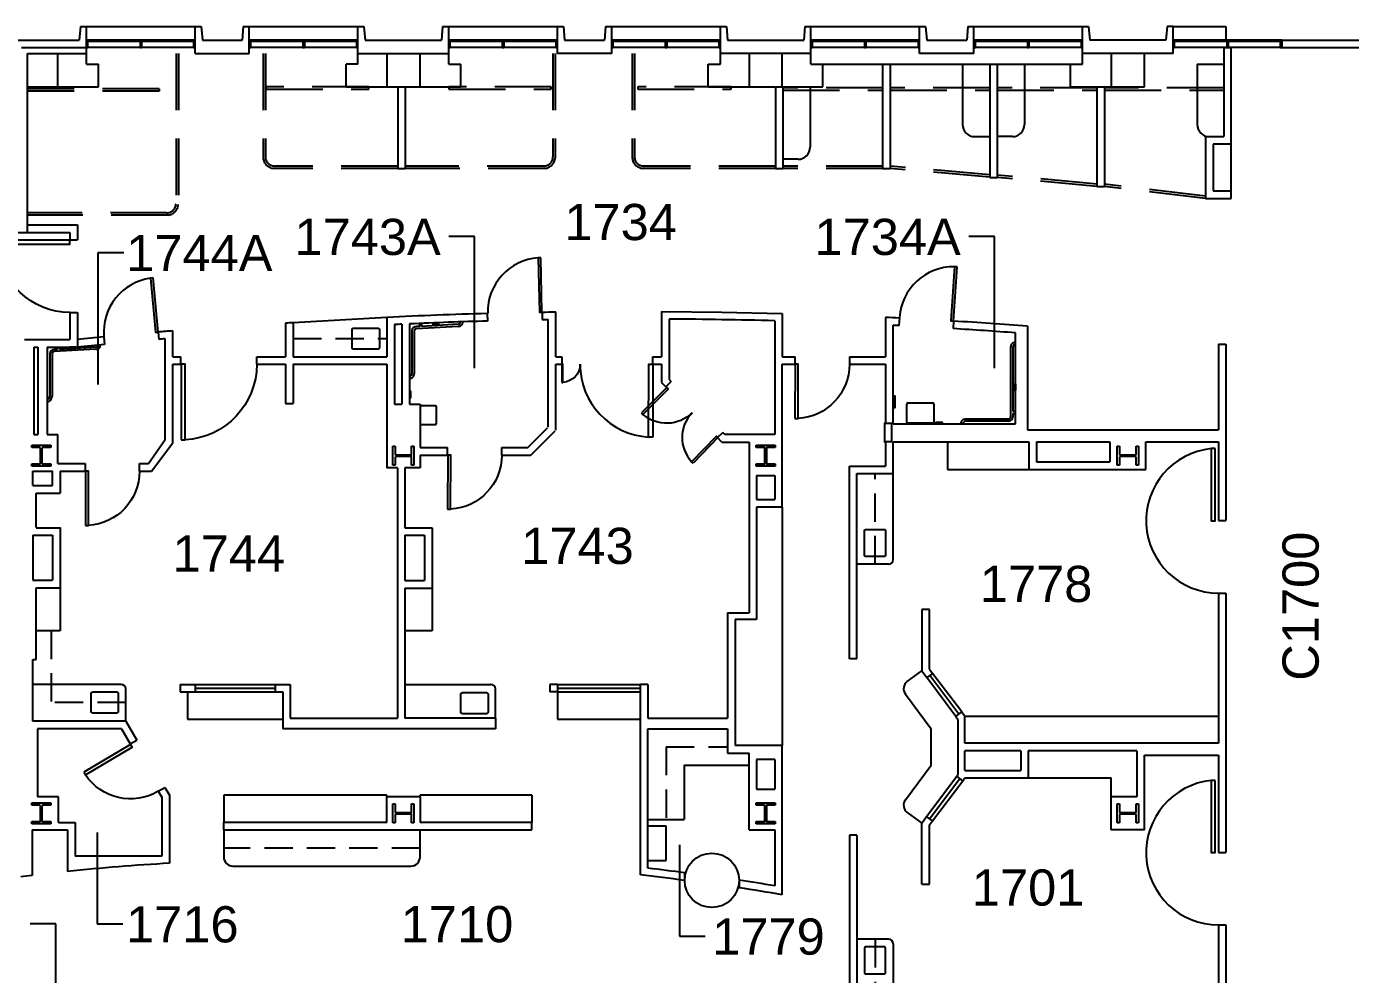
# Model space of a CAD drawing. Header units: inches. Extents: x 283 to 7662, y 1515 to 4754.
# Drawn here: x 1047 to 1924, y 3869 to 4497 of the extents above; entities that cross this region are included whole.
import ezdxf

# ---------------------------------------------------------------- set-up
doc = ezdxf.new("R2010")
doc.units = ezdxf.units.IN
doc.header["$LTSCALE"] = 150
doc.header["$MEASUREMENT"] = 0
doc.linetypes.add('HIDDEN', pattern=[0.375, 0.25, -0.125])
doc.linetypes.add('HIDDEN2', pattern=[0.1875, 0.125, -0.0625])
doc.layers.get('0').update_dxf_attribs({"linetype": 'CONTINUOUS'})
for name, color, linetype in [('A-ANNO-TEXT', 4, 'CONTINUOUS'), ('A-COLS', 5, 'CONTINUOUS'), ('A-DOOR', 2, 'CONTINUOUS'), ('A-FLOR-CASE', 3, 'CONTINUOUS'), ('A-FLOR-CASE-UPPR', 3, 'HIDDEN2'), ('A-FLOR-PFIX', 2, 'CONTINUOUS'), ('A-GLAZ', 2, 'CONTINUOUS'), ('A-GLAZ-SILL', 1, 'CONTINUOUS'), ('A-WALL-FULL', 6, 'CONTINUOUS'), ('X-CLNG-TRAK', 3, 'HIDDEN')]:
    doc.layers.add(name, color=color, linetype=linetype)
doc.styles.add('ARIAL', font='arial.ttf')
doc.styles.add('DIMTEXT', font='dim.shx', dxfattribs={"width": 0.75})
doc.dimstyles.get("Standard").update_dxf_attribs({"dimtxt": 0.18, "dimasz": 0.1875, "dimexe": 0.1875, "dimexo": 0.0625, "dimgap": 0.0625, "dimtad": 1, "dimdec": 4, "dimdsep": 46, "dimlunit": 4, "dimtxsty": 'DIMTEXT', "dimcen": 0.0625, "dimadec": 0, "dimazin": 0, "dimtfac": 1, "dimtdec": 4, "dimtofl": 0, "dimtmove": 0, "dimatfit": 3, "dimfxl": 0, "dimtvp": 1.2, "dimtolj": 1, "dimtzin": 0, "dimarcsym": 0})

# ---------------------------------------------------------------- blocks, each defined once
blk = doc.blocks.new('BAR')
for p, q in [((-2.99, 50.83), (-2.99, 4.66)), ((-1.5, 50.92), (-1.5, 8.31)), ((-4.49, 3.16), (-32.83, 3.16)), ((-4.5, 1.67), (-32.83, 1.67)), ((-1.5, 8.31), (0, 8.31)), ((-1.5, 6.81), (-1.5, 4.67)), ((-1.5, 6.81), (0, 6.81))]:
    blk.add_line(p, q)
for centre, radius, start, end in [((-0.01, 51.01), 2.99, 89.89683, 183.43899), ((-0.01, 51.01), 1.49, 89.79317, 183.43899), ((-32.83, 0), 3.17, 89.91625, 179.95586), ((-32.83, 0), 1.67, 89.91625, 179.91625), ((-4.5, 4.67), 3, 270, 360), ((-4.49, 4.66), 1.5, 270, 360)]:
    blk.add_arc(centre, radius, start, end)
blk = doc.blocks.new('BAR2')
for p, q in [((6.81, -1.5), (6.81, 0)), ((32.26, 0.06), (8.31, -1.5)), ((8.31, -1.5), (8.31, 0)), ((1.67, -4.5), (1.67, -32.83)), ((3.16, -4.49), (3.16, -32.83)), ((32.17, -1.43), (4.66, -2.99)), ((6.81, -1.5), (4.67, -1.5))]:
    blk.add_line(p, q)
for centre, radius, start, end in [((32.35, 1.55), 2.99, 266.56101, 0.10317), ((32.35, 1.55), 1.49, 266.56101, 354.61499), ((4.67, -4.5), 3, 90, 180), ((4.66, -4.49), 1.5, 90, 180), ((0, -32.83), 1.67, 270.08375, 0.08375), ((0, -32.83), 3.17, 270.04414, 0.08375)]:
    blk.add_arc(centre, radius, start, end)
blk = doc.blocks.new('DOOR36')
blk.add_lwpolyline([(0, 36), (-1.75, 36), (-1.75, 0), (0, 0)], close=True)
blk.add_arc((0.08, -0.03), 36.08, 92.90302, 179.95099)
blk = doc.blocks.new('dr-36')
blk.add_lwpolyline([(0, 36.06), (2, 36.06), (2, 0), (0, 0)], close=True)
blk.add_arc((-0.1, -0.04), 36.17, 0.06887, 86.65797)

msp = doc.modelspace()

# ---------------------------------------------------------------- linework, layer by layer
at = {"layer": 'A-COLS'}
for p, q in [((1050.2, 4217.94), (1050.2, 4219.5)), ((1050.2, 4219.5), (1062.8, 4219.5)), ((1055.54, 4217.94), (1050.2, 4217.94)), ((1056.04, 4207.56), (1056.04, 4217.44)), ((1057, 4217.44), (1057, 4207.56)), ((1062.8, 4217.94), (1057.5, 4217.94)), ((1062.8, 4219.5), (1062.8, 4217.94)), ((1289.5, 4206.2), (1289.5, 4218.8)), ((1289.5, 4218.8), (1291.06, 4218.8)), ((1291.06, 4218.8), (1291.06, 4213.5)), ((1291.06, 4211.54), (1291.06, 4206.2)), ((1291.56, 4213), (1301.44, 4213)), ((1301.44, 4212.04), (1291.56, 4212.04)), ((1301.94, 4213.5), (1301.94, 4218.8)), ((1301.94, 4218.8), (1303.5, 4218.8)), ((1301.94, 4206.2), (1301.94, 4211.54)), ((1303.5, 4218.8), (1303.5, 4206.2)), ((1530.23, 4217.94), (1530.23, 4219.5)), ((1530.23, 4219.5), (1542.83, 4219.5)), ((1535.57, 4217.94), (1530.23, 4217.94)), ((1536.07, 4207.56), (1536.07, 4217.44)), ((1537.03, 4217.44), (1537.03, 4207.56)), ((1542.83, 4217.94), (1537.53, 4217.94)), ((1542.83, 4219.5), (1542.83, 4217.94)), ((1769.5, 4206.2), (1769.5, 4218.8)), ((1769.5, 4218.8), (1771.06, 4218.8)), ((1771.06, 4218.8), (1771.06, 4213.5)), ((1771.06, 4211.54), (1771.06, 4206.2)), ((1771.56, 4213), (1781.44, 4213)), ((1781.44, 4212.04), (1771.56, 4212.04)), ((1781.94, 4213.5), (1781.94, 4218.8)), ((1781.94, 4218.8), (1783.5, 4218.8)), ((1781.94, 4206.2), (1781.94, 4211.54)), ((1783.5, 4218.8), (1783.5, 4206.2)), ((1050.2, 4205.5), (1050.2, 4207.06)), ((1050.2, 4207.06), (1055.54, 4207.06)), ((1062.8, 4205.5), (1050.2, 4205.5)), ((1057.5, 4207.06), (1062.8, 4207.06)), ((1062.8, 4207.06), (1062.8, 4205.5)), ((1291.06, 4206.2), (1289.5, 4206.2)), ((1303.5, 4206.2), (1301.94, 4206.2)), ((1530.23, 4205.5), (1530.23, 4207.06)), ((1530.23, 4207.06), (1535.57, 4207.06)), ((1542.83, 4205.5), (1530.23, 4205.5)), ((1537.53, 4207.06), (1542.83, 4207.06)), ((1542.83, 4207.06), (1542.83, 4205.5)), ((1771.06, 4206.2), (1769.5, 4206.2)), ((1783.5, 4206.2), (1781.94, 4206.2)), ((1050.2, 3980.94), (1050.2, 3982.5)), ((1050.2, 3982.5), (1062.8, 3982.5)), ((1055.54, 3980.94), (1050.2, 3980.94)), ((1056.04, 3970.56), (1056.04, 3980.44)), ((1057, 3980.44), (1057, 3970.56)), ((1062.8, 3980.94), (1057.5, 3980.94)), ((1062.8, 3982.5), (1062.8, 3980.94)), ((1289.5, 3969.2), (1289.5, 3981.8)), ((1289.5, 3981.8), (1291.06, 3981.8)), ((1291.06, 3981.8), (1291.06, 3976.5)), ((1291.06, 3974.54), (1291.06, 3969.2)), ((1291.56, 3976), (1301.44, 3976)), ((1301.44, 3975.04), (1291.56, 3975.04)), ((1301.94, 3976.5), (1301.94, 3981.8)), ((1301.94, 3981.8), (1303.5, 3981.8)), ((1301.94, 3969.2), (1301.94, 3974.54)), ((1303.5, 3981.8), (1303.5, 3969.2)), ((1530.2, 3980.94), (1530.2, 3982.5)), ((1530.2, 3982.5), (1542.8, 3982.5)), ((1535.54, 3980.94), (1530.2, 3980.94)), ((1536.04, 3970.56), (1536.04, 3980.44)), ((1537, 3980.44), (1537, 3970.56)), ((1542.8, 3980.94), (1537.5, 3980.94)), ((1542.8, 3982.5), (1542.8, 3980.94)), ((1769.5, 3969.2), (1769.5, 3981.8)), ((1769.5, 3981.8), (1771.06, 3981.8)), ((1771.06, 3981.8), (1771.06, 3976.5)), ((1771.06, 3974.54), (1771.06, 3969.2)), ((1771.56, 3976), (1781.44, 3976)), ((1781.44, 3975.04), (1771.56, 3975.04)), ((1781.94, 3976.5), (1781.94, 3981.8)), ((1781.94, 3981.8), (1783.5, 3981.8)), ((1781.94, 3969.2), (1781.94, 3974.54)), ((1783.5, 3981.8), (1783.5, 3969.2)), ((1050.2, 3968.5), (1050.2, 3970.06)), ((1050.2, 3970.06), (1055.54, 3970.06)), ((1062.8, 3968.5), (1050.2, 3968.5)), ((1057.5, 3970.06), (1062.8, 3970.06)), ((1062.8, 3970.06), (1062.8, 3968.5)), ((1291.06, 3969.2), (1289.5, 3969.2)), ((1303.5, 3969.2), (1301.94, 3969.2)), ((1530.2, 3968.5), (1530.2, 3970.06)), ((1530.2, 3970.06), (1535.54, 3970.06)), ((1542.8, 3968.5), (1530.2, 3968.5)), ((1537.5, 3970.06), (1542.8, 3970.06)), ((1542.8, 3970.06), (1542.8, 3968.5)), ((1771.06, 3969.2), (1769.5, 3969.2)), ((1783.5, 3969.2), (1781.94, 3969.2))]:
    msp.add_line(p, q, dxfattribs=at)
for centre, start, end in [((1055.54, 4217.44), 0, 90), ((1057.5, 4217.44), 90, 180), ((1291.56, 4213.5), 180, 270), ((1291.56, 4211.54), 90, 180), ((1301.44, 4213.5), 270, 0), ((1301.44, 4211.54), 0, 90), ((1535.57, 4217.44), 0, 90), ((1537.53, 4217.44), 90, 180), ((1771.56, 4213.5), 180, 270), ((1771.56, 4211.54), 90, 180), ((1781.44, 4213.5), 270, 0), ((1781.44, 4211.54), 0, 90), ((1055.54, 4207.56), 270, 0), ((1057.5, 4207.56), 180, 270), ((1535.57, 4207.56), 270, 0), ((1537.53, 4207.56), 180, 270), ((1055.54, 3980.44), 0, 90), ((1057.5, 3980.44), 90, 180), ((1291.56, 3976.5), 180, 270), ((1291.56, 3974.54), 90, 180), ((1301.44, 3976.5), 270, 0), ((1301.44, 3974.54), 0, 90), ((1535.54, 3980.44), 0, 90), ((1537.5, 3980.44), 90, 180), ((1771.56, 3976.5), 180, 270), ((1771.56, 3974.54), 90, 180), ((1781.44, 3976.5), 270, 0), ((1781.44, 3974.54), 0, 90), ((1055.54, 3970.56), 270, 0), ((1057.5, 3970.56), 180, 270), ((1535.54, 3970.56), 270, 0), ((1537.5, 3970.56), 180, 270)]:
    msp.add_arc(centre, 0.5, start, end, dxfattribs=at)
at = {"layer": 'A-DOOR'}
for points in [[(1834.36, 4217.31), (1831.7, 4217.31), (1831.7, 4169.45), (1834.36, 4169.45)], [(1834.36, 3997.33), (1831.7, 3997.33), (1831.7, 3949.47), (1834.36, 3949.47)]]:
    msp.add_lwpolyline(points, close=True, dxfattribs=at)
msp.add_circle((1500.86, 3931.1), 18, dxfattribs=at)
for centre in [(1836.61, 4169.5), (1836.61, 3949.52)]:
    msp.add_arc(centre, 48, 95.87193, 269.93113, dxfattribs=at)
at = {"layer": 'A-FLOR-CASE'}
for p, q in [((1787.5, 4479), (1765.5, 4479)), ((1667, 4472), (1667, 4432)), ((1708, 4472), (1708, 4432)), ((1822.5, 4472), (1822.5, 4432)), ((1822.5, 4472), (1840, 4472)), ((1566, 4457), (1566, 4417)), ((1675, 4424), (1685, 4424)), ((1700, 4424), (1690, 4424)), ((1830.5, 4424), (1840, 4424)), ((1845, 4388.01), (1845, 4419)), ((1558, 4409), (1548, 4409)), ((1285.5, 4304.21), (1223.39, 4300.65)), ((1657, 4221.69), (1657, 4203.5)), ((1657, 4203.5), (1711, 4203.5)), ((1621, 4143.66), (1621, 4200.66)), ((1547.5, 4178.5), (1547.5, 4020.43)), ((1618, 4140.66), (1597, 4140.66)), ((1069, 4125), (1069, 4096.5)), ((1315.5, 4124.8), (1315.5, 4096.5)), ((1069, 4096.5), (1053.13, 4096.5)), ((1315.5, 4096.5), (1297.5, 4096.5)), ((1630.34, 4062.84), (1639.98, 4070)), ((1109.5, 4061), (1051, 4061)), ((1112.5, 4036.5), (1112.5, 4058)), ((1153.5, 4056), (1153.5, 4038)), ((1297.5, 4061), (1354.5, 4061)), ((1357.5, 4038.58), (1357.5, 4058)), ((1398.5, 4056), (1398.5, 4038)), ((1629.11, 4054.45), (1646.13, 4031.54)), ((1153.5, 4038), (1216.5, 4038)), ((1398.5, 4038), (1453.5, 4038)), ((1668.48, 4040), (1836.51, 4040)), ((1646.13, 4007.46), (1646.13, 4031.54)), ((1482.5, 4007.5), (1525.5, 4007.5)), ((1482.5, 4007.5), (1482.5, 3971.5)), ((1629.11, 3984.55), (1646.13, 4007.46)), ((1710.5, 3999), (1765.5, 3999)), ((1765.5, 3986.5), (1765.5, 3999)), ((1177.5, 3987.5), (1177.5, 3969.5)), ((1285.5, 3987.5), (1177.5, 3987.5)), ((1285.5, 3986.5), (1285.5, 3987.5)), ((1381.5, 3987.5), (1307.5, 3987.5)), ((1307.5, 3986.5), (1307.5, 3987.5)), ((1381.5, 3987.5), (1381.5, 3969.5)), ((1630.34, 3976.16), (1639.98, 3969)), ((1458.5, 3971.5), (1482.5, 3971.5)), ((1458.5, 3967.18), (1470.5, 3967.18)), ((1470.5, 3944.18), (1470.5, 3967.18)), ((1177.5, 3964.5), (1177.5, 3946.5)), ((1307.5, 3946.5), (1307.5, 3964.5)), ((1183.5, 3940.5), (1301.5, 3940.5)), ((1458.5, 3944.18), (1470.5, 3944.18)), ((1618, 3892.04), (1597, 3892.04)), ((1621, 3889.04), (1621, 3828.24))]:
    msp.add_line(p, q, dxfattribs=at)
for centre, radius, start, end in [((1675, 4432), 8, 180, 270), ((1700, 4432), 8, 270, 0), ((1830.5, 4432), 8, 180, 270), ((1558, 4417), 8, 270, 0), ((1618, 4143.66), 3, 270, 0), ((1633.92, 4058.03), 6, 126.61774, 216.61774), ((1109.5, 4058), 3, 0, 90), ((1354.5, 4058), 3, 0, 90), ((1633.92, 3980.97), 6, 143.38226, 233.38226), ((1183.5, 3946.5), 6, 180, 270), ((1301.5, 3946.5), 6, 270, 0), ((1618, 3889.04), 3, 0, 90)]:
    msp.add_arc(centre, radius, start, end, dxfattribs=at)
at = {"layer": 'A-FLOR-CASE-UPPR'}
for p, q in [((1223.39, 4290.16), (1285.5, 4290.16)), ((1609, 4140.66), (1609, 4200.66)), ((1063, 4096.5), (1063, 4049)), ((1112.5, 4049), (1063, 4049)), ((1470.5, 4019.5), (1511.22, 4019.5)), ((1470.5, 4019.5), (1470.5, 3971.5)), ((1307.5, 3952.5), (1177.5, 3952.5)), ((1609, 3892.04), (1609, 3842.91))]:
    msp.add_line(p, q, dxfattribs=at)
at = {"layer": 'A-FLOR-PFIX'}
for p, q in [((1630, 4234.66), (1630, 4246.66)), ((1631, 4247.66), (1647, 4247.66)), ((1648, 4246.66), (1648, 4234.66)), ((1317.5, 4245.67), (1308.5, 4245.67)), ((1318.5, 4234.17), (1318.5, 4244.67)), ((1308.5, 4233.17), (1317.5, 4233.17))]:
    msp.add_line(p, q, dxfattribs=at)
for points in [[(1320, 4300.62), (1316, 4300.48), (1316.03, 4299.48), (1320.03, 4299.62)], [(1079.56, 4284.5), (1075.56, 4284.5), (1075.56, 4283.5), (1079.56, 4283.5)], [(1300.5, 4255.13), (1300.5, 4251.13), (1301.5, 4251.13), (1301.5, 4255.13)], [(1702.04, 4259.92), (1702.04, 4255.92), (1701.04, 4255.92), (1701.04, 4259.92)], [(1621, 4244.29), (1621, 4252.29), (1622, 4252.29), (1622, 4244.29)], [(1648, 4234.16), (1630, 4234.16), (1630, 4233.66), (1648, 4233.66)], [(1653.46, 4233.66), (1649.46, 4233.66), (1649.46, 4234.66), (1653.46, 4234.66)]]:
    msp.add_lwpolyline(points, close=True, dxfattribs=at)
for points in [[(1262.57, 4284.16), (1262.57, 4296.16, -0.414214), (1263.57, 4297.16), (1279.57, 4297.16, -0.414214), (1280.57, 4296.16), (1280.57, 4284.16, -0.414214), (1279.57, 4283.16), (1263.57, 4283.16, -0.414214)], [(1603, 4163.66), (1615, 4163.66, -0.414214), (1616, 4162.66), (1616, 4146.66, -0.414214), (1615, 4145.66), (1603, 4145.66, -0.414214), (1602, 4146.66), (1602, 4162.66, -0.414214)], [(1089.57, 4043), (1089.57, 4055, -0.414214), (1090.57, 4056), (1106.57, 4056, -0.414214), (1107.57, 4055), (1107.57, 4043, -0.414214), (1106.57, 4042), (1090.57, 4042, -0.414214)], [(1334.57, 4042.5), (1334.57, 4054.5, -0.414214), (1335.57, 4055.5), (1351.57, 4055.5, -0.414214), (1352.57, 4054.5), (1352.57, 4042.5, -0.414214), (1351.57, 4041.5), (1335.57, 4041.5, -0.414214)], [(1603, 3869.04), (1615, 3869.04, 0.414214), (1616, 3870.04), (1616, 3886.04, 0.414214), (1615, 3887.04), (1603, 3887.04, 0.414214), (1602, 3886.04), (1602, 3870.04, 0.414214)]]:
    msp.add_lwpolyline(points, format="xyb", close=True, dxfattribs=at)
for centre, start, end in [((1631, 4246.66), 90, 180), ((1647, 4246.66), 0, 90), ((1308.5, 4244.67), 90, 180), ((1317.5, 4244.67), 0, 90), ((1317.5, 4234.17), 270, 0), ((1631, 4234.66), 180, 270), ((1647, 4234.66), 270, 0)]:
    msp.add_arc(centre, 1, start, end, dxfattribs=at)
at = {"layer": 'A-GLAZ'}
for p, q in [((1087.5, 4488), (1086.5, 4488)), ((1086.5, 4483), (1087.5, 4483)), ((1087.5, 4483), (1087.5, 4488)), ((1122, 4487), (1087.5, 4487)), ((1123, 4488), (1122, 4488)), ((1122, 4488), (1122, 4483)), ((1122, 4483), (1123, 4483)), ((1123, 4488), (1123, 4483)), ((1157.5, 4487), (1123, 4487)), ((1158.5, 4488), (1157.5, 4488)), ((1157.5, 4488), (1157.5, 4483)), ((1157.5, 4483), (1158.5, 4483)), ((1195.38, 4488), (1194.38, 4488)), ((1194.38, 4483), (1195.38, 4483)), ((1195.38, 4483), (1195.38, 4488)), ((1229.88, 4487), (1195.38, 4487)), ((1230.88, 4488), (1229.88, 4488)), ((1229.88, 4488), (1229.88, 4483)), ((1229.88, 4483), (1230.88, 4483)), ((1230.88, 4488), (1230.88, 4483)), ((1265.38, 4487), (1230.88, 4487)), ((1266.38, 4488), (1265.38, 4488)), ((1265.38, 4488), (1265.38, 4483)), ((1265.38, 4483), (1266.38, 4483)), ((1327.5, 4488), (1326.5, 4488)), ((1326.5, 4483), (1327.5, 4483)), ((1327.5, 4483), (1327.5, 4488)), ((1362, 4487), (1327.5, 4487)), ((1363, 4488), (1362, 4488)), ((1362, 4488), (1362, 4483)), ((1362, 4483), (1363, 4483)), ((1363, 4488), (1363, 4483)), ((1397.5, 4487), (1363, 4487)), ((1398.5, 4488), (1397.5, 4488)), ((1397.5, 4488), (1397.5, 4483)), ((1397.5, 4483), (1398.5, 4483)), ((1435.5, 4488), (1434.5, 4488)), ((1434.5, 4483), (1435.5, 4483)), ((1435.5, 4483), (1435.5, 4488)), ((1470, 4487), (1435.5, 4487)), ((1471, 4488), (1470, 4488)), ((1470, 4488), (1470, 4483)), ((1470, 4483), (1471, 4483)), ((1471, 4488), (1471, 4483)), ((1505.5, 4487), (1471, 4487)), ((1506.5, 4488), (1505.5, 4488)), ((1505.5, 4488), (1505.5, 4483)), ((1505.5, 4483), (1506.5, 4483)), ((1567.5, 4488), (1566.5, 4488)), ((1566.5, 4483), (1567.5, 4483)), ((1567.5, 4483), (1567.5, 4488)), ((1602, 4487), (1567.5, 4487)), ((1603, 4488), (1602, 4488)), ((1602, 4488), (1602, 4483)), ((1602, 4483), (1603, 4483)), ((1603, 4488), (1603, 4483)), ((1637.5, 4487), (1603, 4487)), ((1638.5, 4488), (1637.5, 4488)), ((1637.5, 4488), (1637.5, 4483)), ((1637.5, 4483), (1638.5, 4483)), ((1675.5, 4488), (1674.5, 4488)), ((1674.5, 4483), (1675.5, 4483)), ((1675.5, 4483), (1675.5, 4488)), ((1710, 4487), (1675.5, 4487)), ((1711, 4488), (1710, 4488)), ((1710, 4488), (1710, 4483)), ((1710, 4483), (1711, 4483)), ((1711, 4488), (1711, 4483)), ((1745.5, 4487), (1711, 4487)), ((1746.5, 4488), (1745.5, 4488)), ((1745.5, 4488), (1745.5, 4483)), ((1745.5, 4483), (1746.5, 4483)), ((1807.5, 4488), (1806.5, 4488)), ((1806.5, 4483), (1807.5, 4483)), ((1807.5, 4483), (1807.5, 4488)), ((1842, 4487), (1807.5, 4487)), ((1843, 4488), (1842, 4488)), ((1842, 4488), (1842, 4483)), ((1842, 4483), (1843, 4483)), ((1843, 4488), (1843, 4483)), ((1877.5, 4487), (1843, 4487)), ((1878.5, 4488), (1877.5, 4488)), ((1877.5, 4488), (1877.5, 4483)), ((1877.5, 4483), (1878.5, 4483)), ((1664.45, 4041.22), (1645.35, 4066.93)), ((1158.5, 4061), (1158.5, 4056)), ((1158.5, 4058.5), (1211.5, 4058.5)), ((1211.5, 4061), (1211.5, 4056)), ((1398.5, 4058.5), (1453.5, 4058.5)), ((1645.08, 3971.92), (1665.09, 3998.63))]:
    msp.add_line(p, q, dxfattribs=at)
at = {"layer": 'A-GLAZ-SILL'}
for p, q in [((1086.5, 4497), (1158.5, 4497)), ((1194.38, 4497), (1266.38, 4497)), ((1326.5, 4497), (1398.5, 4497)), ((1434.5, 4497), (1506.5, 4497)), ((1566.5, 4497), (1638.5, 4497)), ((1674.5, 4497), (1746.5, 4497)), ((1806.5, 4497), (1841.5, 4497)), ((1841.5, 4497), (1841.5, 4488)), ((1122, 4488), (1087.5, 4488)), ((1122, 4483), (1087.5, 4483)), ((1157.5, 4488), (1123, 4488)), ((1157.5, 4483), (1123, 4483)), ((1229.88, 4488), (1195.38, 4488)), ((1229.88, 4483), (1195.38, 4483)), ((1265.38, 4488), (1230.88, 4488)), ((1265.38, 4483), (1230.88, 4483)), ((1362, 4488), (1327.5, 4488)), ((1362, 4483), (1327.5, 4483)), ((1397.5, 4488), (1363, 4488)), ((1397.5, 4483), (1363, 4483)), ((1470, 4488), (1435.5, 4488)), ((1470, 4483), (1435.5, 4483)), ((1505.5, 4488), (1471, 4488)), ((1505.5, 4483), (1471, 4483)), ((1602, 4488), (1567.5, 4488)), ((1602, 4483), (1567.5, 4483)), ((1637.5, 4488), (1603, 4488)), ((1637.5, 4483), (1603, 4483)), ((1710, 4488), (1675.5, 4488)), ((1710, 4483), (1675.5, 4483)), ((1745.5, 4488), (1711, 4488)), ((1745.5, 4483), (1711, 4483)), ((1842, 4488), (1807.5, 4488)), ((1842, 4483), (1807.5, 4483)), ((1877.5, 4488), (1843, 4488)), ((1877.5, 4483), (1843, 4483)), ((1662.46, 4039.74), (1643.36, 4065.45)), ((1666.43, 4042.71), (1647.13, 4068.27)), ((1158.5, 4061), (1211.5, 4061)), ((1158.5, 4056), (1211.5, 4056)), ((1398.5, 4061), (1453.5, 4061)), ((1398.5, 4056), (1453.5, 4056)), ((1643.19, 3973.32), (1663.09, 4000.11)), ((1646.97, 3970.51), (1667.08, 3997.15))]:
    msp.add_line(p, q, dxfattribs=at)
at = {"layer": 'A-WALL-FULL'}
for p, q in [((1082.5, 4497), (1081.71, 4488)), ((1082.5, 4497), (1086.5, 4497)), ((1086.5, 4472), (1086.5, 4497)), ((1158.5, 4497), (1162.5, 4497)), ((1158.5, 4479), (1158.5, 4497)), ((1162.5, 4497), (1163.29, 4488)), ((1190.38, 4497), (1189.59, 4488)), ((1190.38, 4497), (1194.38, 4497)), ((1194.38, 4479), (1194.38, 4497)), ((1266.38, 4497), (1270.38, 4497)), ((1266.38, 4472), (1266.38, 4497)), ((1270.38, 4497), (1271.17, 4488)), ((1322.5, 4497), (1321.71, 4488)), ((1322.5, 4497), (1326.5, 4497)), ((1326.5, 4472), (1326.5, 4497)), ((1398.5, 4497), (1402.5, 4497)), ((1398.5, 4479), (1398.5, 4497)), ((1402.5, 4497), (1403.29, 4488)), ((1430.5, 4497), (1429.71, 4488)), ((1430.5, 4497), (1434.5, 4497)), ((1434.5, 4479), (1434.5, 4497)), ((1506.5, 4472), (1506.5, 4497)), ((1506.5, 4497), (1510.5, 4497)), ((1510.5, 4497), (1511.29, 4488)), ((1562.5, 4497), (1561.71, 4488)), ((1562.5, 4497), (1566.5, 4497)), ((1566.5, 4472), (1566.5, 4497)), ((1638.5, 4497), (1642.5, 4497)), ((1638.5, 4483), (1638.5, 4497)), ((1642.5, 4497), (1643.29, 4488)), ((1670.5, 4497), (1669.71, 4488)), ((1670.5, 4497), (1674.5, 4497)), ((1674.5, 4479), (1674.5, 4497)), ((1746.5, 4497), (1750.5, 4497)), ((1746.5, 4472), (1746.5, 4497)), ((1750.5, 4497), (1751.29, 4488)), ((1802.5, 4497), (1801.71, 4488)), ((1806.5, 4497), (1802.5, 4497)), ((1806.5, 4479), (1806.5, 4497)), ((1038.5, 4488), (1081.71, 4488)), ((1043.5, 4483), (1086.5, 4483)), ((1163.29, 4488), (1189.59, 4488)), ((1271.17, 4488), (1321.71, 4488)), ((1403.29, 4488), (1429.71, 4488)), ((1511.29, 4488), (1561.71, 4488)), ((1638.48, 4479), (1638.48, 4483)), ((1643.29, 4488), (1669.71, 4488)), ((1801.71, 4488), (1751.29, 4488)), ((1840, 4483), (1840, 4424)), ((1840, 4483), (1845, 4483)), ((1845, 4419), (1845, 4483)), ((1878.5, 4488), (1878.5, 4483)), ((1878.5, 4488), (2250.75, 4488)), ((1878.5, 4483), (1961.5, 4483)), ((1047.5, 4360.5), (1047.5, 4479)), ((1047.5, 4479), (1086.5, 4479)), ((1067.5, 4457), (1067.5, 4479)), ((1158.5, 4479), (1194.38, 4479)), ((1266.38, 4479), (1326.5, 4479)), ((1285.5, 4479), (1285.5, 4457)), ((1307.5, 4457), (1307.5, 4479)), ((1434.5, 4479), (1398.5, 4479)), ((1566.5, 4479), (1506.5, 4479)), ((1525.5, 4479), (1525.5, 4457)), ((1547.5, 4457), (1547.5, 4479)), ((1674.5, 4479), (1638.48, 4479)), ((1806.5, 4479), (1746.5, 4479)), ((1765.5, 4479), (1765.5, 4457)), ((1787.5, 4457), (1787.5, 4479)), ((1086.5, 4472), (1094.5, 4472)), ((1094.5, 4457), (1094.5, 4472)), ((1258.5, 4457), (1258.5, 4472)), ((1266.38, 4472), (1258.5, 4472)), ((1326.5, 4472), (1334.5, 4472)), ((1334.5, 4457), (1334.5, 4472)), ((1498.5, 4457), (1498.5, 4472)), ((1498.5, 4472), (1506.5, 4472)), ((1566.5, 4472), (1746.5, 4472)), ((1574.5, 4457), (1574.5, 4472)), ((1614, 4472), (1614, 4402.97)), ((1619, 4472), (1619, 4402.97)), ((1685, 4472), (1685, 4397)), ((1690, 4472), (1690, 4397)), ((1738.5, 4457), (1738.5, 4472)), ((1047.5, 4457), (1094.5, 4457)), ((1258.5, 4457), (1334.5, 4457)), ((1292.75, 4457), (1292.75, 4402.97)), ((1297.75, 4457), (1297.75, 4402.97)), ((1498.5, 4457), (1542.5, 4457)), ((1543, 4457), (1543, 4402.97)), ((1543, 4457), (1574.5, 4457)), ((1548, 4457), (1548, 4402.97)), ((1738.5, 4457), (1787.5, 4457)), ((1756, 4457), (1756, 4391)), ((1761, 4457), (1761, 4391)), ((1828, 4424), (1840, 4424)), ((1828, 4424), (1828, 4383.01)), ((1845, 4419), (1833, 4419)), ((1833, 4419), (1833, 4388.01)), ((1292.75, 4402.97), (1297.75, 4402.97)), ((1543, 4402.97), (1548, 4402.97)), ((1614, 4402.97), (1619, 4402.97)), ((1685, 4397), (1690, 4397)), ((1756, 4391), (1761, 4391)), ((1833, 4388.01), (1845, 4388.01)), ((1845, 4383.01), (1845, 4388.01)), ((1828, 4383.01), (1845, 4383.01)), ((1020.63, 4360.5), (1075.5, 4360.5)), ((1047.5, 4365.5), (1080.5, 4365.5)), ((1075.5, 4360.5), (1075.5, 4355.5)), ((1080.5, 4365.5), (1080.5, 4355.5)), ((1075.5, 4355.5), (1080.5, 4355.5)), ((1075.5, 4307.5), (1080.5, 4307.5)), ((1075.5, 4307.5), (1075.5, 4289.5)), ((1080.5, 4307.5), (1080.5, 4284.5)), ((1388.37, 4307.74), (1388.5, 4302.71)), ((1397.52, 4278.16), (1397.5, 4307.87)), ((1467.5, 4308.15), (1467.5, 4278.16)), ((1467.5, 4308.15), (1507.51, 4307.69)), ((1507.51, 4307.69), (1547.51, 4306.82)), ((1218.39, 4300.32), (1218.39, 4278.16)), ((1223.39, 4300.65), (1223.39, 4278.16)), ((1285.5, 4304.21), (1285.5, 4278.16)), ((1290.5, 4299.44), (1290.5, 4246.76)), ((1295.5, 4299.67), (1295.5, 4246.76)), ((1300.5, 4299.89), (1300.5, 4246.76)), ((1351.99, 4306.77), (1352.24, 4301.78)), ((1392.52, 4231.46), (1392.5, 4302.78)), ((1472.5, 4303.1), (1472.5, 4263.13)), ((1542.51, 4301.97), (1542.5, 4226.5)), ((1547.51, 4306.82), (1547.5, 4278.16)), ((1616.03, 4304.21), (1616, 4278.16)), ((1621, 4233.66), (1621, 4298.96)), ((1625.13, 4304.07), (1624.79, 4298.76)), ((1661.06, 4301.73), (1660.74, 4296.75)), ((1098.06, 4291.32), (1098.55, 4286.32)), ((1133.92, 4294.49), (1134.35, 4289.64)), ((1138.69, 4223.2), (1138.6, 4290.01)), ((1143.69, 4278.16), (1143.71, 4295.25)), ((1702.04, 4233.66), (1702.04, 4293.95)), ((1710.04, 4298.38), (1710.04, 4229.66)), ((1045.5, 4289.5), (1075.5, 4289.5)), ((1051.63, 4284.5), (1054.38, 4284.5)), ((1051.63, 4284.5), (1051.63, 4226.5)), ((1054.38, 4284.5), (1054.38, 4226.5)), ((1060.5, 4284.5), (1060.5, 4226.5)), ((1060.5, 4284.5), (1080.5, 4284.5)), ((1836.5, 4286.54), (1841.5, 4286.54)), ((1836.5, 4286.54), (1836.5, 4229.66)), ((1841.5, 4286.54), (1841.5, 4169.5)), ((1143.69, 4278.16), (1149.05, 4278.16)), ((1143.69, 4221.13), (1143.69, 4273.16)), ((1143.83, 4273.16), (1149.05, 4273.16)), ((1149.05, 4273.16), (1149.05, 4278.16)), ((1199.34, 4278.16), (1218.39, 4278.16)), ((1199.34, 4273.16), (1199.34, 4278.16)), ((1199.34, 4273.16), (1218.39, 4273.16)), ((1218.39, 4273.16), (1218.39, 4247.16)), ((1223.39, 4278.16), (1285.5, 4278.16)), ((1223.39, 4273.16), (1223.39, 4247.16)), ((1223.39, 4273.16), (1285.5, 4273.16)), ((1285.5, 4273.16), (1285.5, 4204.5)), ((1397.52, 4278.16), (1401.5, 4278.16)), ((1397.52, 4229.39), (1397.52, 4273.16)), ((1397.52, 4273.16), (1401.51, 4273.16)), ((1401.5, 4278.16), (1401.5, 4273.16)), ((1461.5, 4278.16), (1461.51, 4273.16)), ((1461.5, 4278.16), (1467.5, 4278.16)), ((1461.51, 4273.16), (1467.5, 4273.16)), ((1467.5, 4273.16), (1467.5, 4261.06)), ((1547.5, 4278.16), (1556, 4278.16)), ((1547.5, 4178.5), (1547.5, 4273.16)), ((1547.5, 4273.16), (1556, 4273.16)), ((1556, 4273.16), (1556, 4278.16)), ((1592, 4278.16), (1592, 4273.16)), ((1592, 4278.16), (1616, 4278.16)), ((1592, 4273.16), (1616, 4273.16)), ((1616, 4273.16), (1616, 4233.88)), ((1467.5, 4261.06), (1470.34, 4258.21)), ((1470.34, 4258.21), (1473.88, 4261.75)), ((1472.5, 4263.13), (1473.88, 4261.75)), ((1218.39, 4247.16), (1223.39, 4247.16)), ((1290.5, 4246.76), (1295.5, 4246.76)), ((1300.5, 4246.76), (1307.5, 4246.76)), ((1307.5, 4246.76), (1307.5, 4217.89)), ((1378.95, 4217.89), (1392.06, 4231.01)), ((1381.02, 4212.89), (1397.06, 4228.94)), ((1615.37, 4234.32), (1615.37, 4221.39)), ((1620.1, 4233.88), (1615.37, 4233.88)), ((1620.1, 4221.88), (1620.1, 4233.88)), ((1621, 4233.66), (1702.04, 4233.66)), ((1710.04, 4229.66), (1836.5, 4229.66)), ((1051.63, 4226.5), (1054.38, 4226.5)), ((1060.5, 4226.5), (1067.5, 4226.5)), ((1067.5, 4207.3), (1067.5, 4226.5)), ((1127.54, 4207.3), (1138.69, 4223.2)), ((1129.64, 4202.3), (1143.69, 4221.13)), ((1504.68, 4224.54), (1508.18, 4227.89)), ((1507.5, 4221.5), (1504.68, 4224.54)), ((1507.5, 4221.5), (1525.5, 4221.5)), ((1509.57, 4226.5), (1508.18, 4227.89)), ((1542.5, 4226.5), (1509.57, 4226.5)), ((1525.5, 4221.5), (1525.5, 4108.49)), ((1615.37, 4221.88), (1620.1, 4221.88)), ((1616, 4221.88), (1616, 4205.66)), ((1621, 4221.69), (1711, 4221.69)), ((1621, 4200.66), (1621, 4221.69)), ((1711, 4221.69), (1711, 4203.5)), ((1716, 4221.69), (1764.5, 4221.69)), ((1716, 4221.69), (1716, 4208.5)), ((1764.5, 4221.69), (1764.5, 4208.5)), ((1788.5, 4221.66), (1836.5, 4221.66)), ((1788.5, 4203.5), (1788.5, 4221.66)), ((1836.5, 4221.66), (1836.5, 4169.5)), ((1307.5, 4217.89), (1325.69, 4217.89)), ((1307.5, 4212.89), (1325.69, 4212.89)), ((1307.5, 4212.89), (1307.5, 4204.5)), ((1325.69, 4212.89), (1325.69, 4217.89)), ((1361.69, 4217.89), (1378.95, 4217.89)), ((1361.69, 4212.89), (1361.69, 4217.89)), ((1361.69, 4212.89), (1381.02, 4212.89)), ((1051, 4202.3), (1064, 4202.3)), ((1051, 4192.8), (1051, 4202.3)), ((1064, 4192.8), (1064, 4202.3)), ((1067.5, 4207.3), (1085.69, 4207.3)), ((1069, 4202.3), (1069, 4187.8)), ((1069, 4202.3), (1085.69, 4202.3)), ((1085.69, 4207.3), (1085.69, 4202.3)), ((1121.69, 4202.3), (1121.69, 4207.3)), ((1121.69, 4207.3), (1127.54, 4207.3)), ((1121.69, 4202.3), (1129.64, 4202.3)), ((1292.5, 4204.5), (1285.5, 4204.5)), ((1292.5, 4204.5), (1292.5, 4038.58)), ((1297.5, 4204.5), (1297.5, 4164.8)), ((1307.5, 4204.5), (1297.5, 4204.5)), ((1592, 4205.66), (1616, 4205.66)), ((1592, 4077.96), (1592, 4205.66)), ((1711, 4203.5), (1788.5, 4203.5)), ((1716, 4208.5), (1764.5, 4208.5)), ((1530.5, 4199.5), (1530.5, 4183.5)), ((1530.5, 4199.5), (1542.5, 4199.5)), ((1542.5, 4199.5), (1542.5, 4183.5)), ((1597, 4200.66), (1621, 4200.66)), ((1597, 4077.96), (1597, 4200.66)), ((1051, 4192.8), (1064, 4192.8)), ((1053.13, 4165), (1053.13, 4187.8)), ((1053.13, 4187.8), (1069, 4187.8)), ((1530.5, 4183.5), (1542.5, 4183.5)), ((1547.5, 4178.5), (1530.5, 4178.5)), ((1530.5, 4178.5), (1530.5, 4103.93)), ((1836.5, 4169.5), (1841.5, 4169.5)), ((1051, 4159.8), (1064, 4159.8)), ((1051, 4159.8), (1051, 4130)), ((1053.13, 4164.8), (1069, 4164.8)), ((1064, 4159.8), (1064, 4130)), ((1069, 4165), (1069, 4125)), ((1297.5, 4164.8), (1315.5, 4164.8)), ((1297.5, 4159.8), (1297.5, 4129.8)), ((1297.5, 4159.8), (1310.5, 4159.8)), ((1310.5, 4159.8), (1310.5, 4129.8)), ((1315.5, 4164.8), (1315.5, 4124.8)), ((1051, 4130), (1064, 4130)), ((1053.13, 4125), (1069, 4125)), ((1053.13, 4077.5), (1053.13, 4125)), ((1297.5, 4129.8), (1310.5, 4129.8)), ((1297.5, 4124.8), (1315.5, 4124.8)), ((1297.5, 4124.8), (1297.5, 4038.58)), ((1836.5, 4121.5), (1836.5, 4022)), ((1836.5, 4121.5), (1841.5, 4121.5)), ((1841.5, 4121.5), (1841.5, 3949.52)), ((1511.22, 4108.49), (1511.22, 4038.5)), ((1511.22, 4108.49), (1525.5, 4108.49)), ((1644.98, 4110.5), (1639.98, 4110.5)), ((1639.98, 4110.5), (1639.98, 4070)), ((1644.98, 4071.13), (1644.98, 4110.5)), ((1530.5, 4103.93), (1516.22, 4103.93)), ((1516.22, 4103.93), (1516.22, 4020.43)), ((1051, 4036.5), (1051, 4077.5)), ((1051, 4077.5), (1053.13, 4077.5)), ((1597, 4077.96), (1592, 4077.96)), ((1644.98, 4071.13), (1647.14, 4068.26)), ((1639.98, 4070), (1643.36, 4065.45)), ((1647.14, 4068.26), (1643.36, 4065.45)), ((1148.5, 4061), (1148.5, 4056)), ((1148.5, 4061), (1158.5, 4061)), ((1148.5, 4056), (1158.5, 4056)), ((1211.5, 4061), (1221.5, 4061)), ((1211.5, 4056), (1216.5, 4056)), ((1216.5, 4056), (1216.5, 4031.5)), ((1221.5, 4061), (1221.5, 4038.58)), ((1398.5, 4061), (1393.5, 4061)), ((1393.5, 4061), (1393.5, 4056)), ((1398.5, 4056), (1393.5, 4056)), ((1398.5, 4061), (1398.5, 4056)), ((1458.5, 4061), (1453.5, 4061)), ((1453.5, 3934.73), (1453.5, 4061)), ((1458.5, 4061), (1458.5, 4038.5)), ((1112.5, 4036.5), (1051, 4036.5)), ((1112.5, 4036.5), (1119.86, 4024.07)), ((1221.5, 4038.58), (1292.5, 4038.58)), ((1357.5, 4038.58), (1297.5, 4038.58)), ((1357.5, 4038.58), (1357.5, 4031.5)), ((1458.5, 4038.5), (1511.22, 4038.5)), ((1662.46, 4039.74), (1666.44, 4042.7)), ((1662.46, 4039.74), (1664.13, 4037.5)), ((1664.13, 4001.5), (1664.13, 4037.5)), ((1666.44, 4042.7), (1668.48, 4040)), ((1668.48, 4022), (1668.48, 4040)), ((1109.65, 4031.5), (1054, 4031.5)), ((1054, 4031.5), (1054, 3986.5)), ((1109.65, 4031.5), (1115.55, 4021.53)), ((1357.5, 4031.5), (1216.5, 4031.5)), ((1458.5, 4031.5), (1511.22, 4031.5)), ((1458.5, 3939.18), (1458.5, 4031.5)), ((1511.22, 4031.5), (1511.22, 4015.43)), ((1115.55, 4021.53), (1119.86, 4024.07)), ((1547.5, 4020.43), (1516.22, 4020.43)), ((1547.5, 3921.51), (1547.5, 4020.43)), ((1836.5, 4022), (1668.48, 4022)), ((1511.22, 4015.43), (1525.5, 4015.43)), ((1525.5, 3964.5), (1525.5, 4015.43)), ((1530.5, 4011.21), (1530.5, 3991.5)), ((1542.5, 4011.21), (1530.5, 4011.21)), ((1542.5, 4011.21), (1542.5, 3991.5)), ((1705.5, 4017), (1668.48, 4017)), ((1668.48, 4004), (1668.48, 4017)), ((1705.5, 4017), (1705.5, 4004)), ((1782.5, 4017), (1710.5, 4017)), ((1710.5, 4017), (1710.5, 3999)), ((1782.5, 4017), (1782.5, 3986.5)), ((1787.5, 4014), (1836.5, 4014)), ((1787.5, 3964.5), (1787.5, 4014)), ((1836.5, 4014), (1836.5, 3949.52)), ((1663.09, 4000.11), (1664.13, 4001.5)), ((1668.48, 4004), (1705.5, 4004)), ((1134.1, 3990.19), (1138.4, 3992.74)), ((1138.4, 3992.74), (1141.5, 3987.5)), ((1667.08, 3997.15), (1663.09, 4000.11)), ((1667.08, 3997.15), (1668.48, 3999)), ((1668.48, 3999), (1710.5, 3999)), ((1068, 3986.5), (1054, 3986.5)), ((1068, 3969.5), (1068, 3986.5)), ((1134.1, 3990.19), (1136.5, 3986.13)), ((1136.5, 3986.13), (1136.5, 3947.2)), ((1141.5, 3987.5), (1141.5, 3942.45)), ((1307.5, 3986.5), (1285.5, 3986.5)), ((1285.5, 3969.5), (1285.5, 3986.5)), ((1307.5, 3986.5), (1307.5, 3969.5)), ((1530.5, 3991.5), (1542.5, 3991.5)), ((1782.5, 3986.5), (1765.5, 3986.5)), ((1765.5, 3964.5), (1765.5, 3986.5)), ((1068, 3969.5), (1079, 3969.5)), ((1079, 3969.5), (1079, 3947.2)), ((1285.5, 3969.5), (1177.5, 3969.5)), ((1177.5, 3964.5), (1177.5, 3969.5)), ((1381.5, 3969.5), (1307.5, 3969.5)), ((1381.5, 3964.5), (1381.5, 3969.5)), ((1639.98, 3969), (1643.19, 3973.32)), ((1639.98, 3928.5), (1639.98, 3969)), ((1646.97, 3970.51), (1643.19, 3973.32)), ((1644.98, 3967.87), (1646.97, 3970.51)), ((1644.98, 3928.5), (1644.98, 3967.87)), ((1050.5, 3964.5), (1074, 3964.5)), ((1050.5, 3964.5), (1050.5, 3934.41)), ((1074, 3964.5), (1074, 3937.02)), ((1177.5, 3964.5), (1381.5, 3964.5)), ((1525.5, 3964.5), (1542.5, 3964.5)), ((1542.5, 3964.5), (1542.5, 3927.43)), ((1592, 3961.04), (1592, 3855)), ((1597, 3961.04), (1592, 3961.04)), ((1597, 3961.04), (1597, 3857.57)), ((1787.5, 3964.5), (1765.5, 3964.5)), ((1836.5, 3949.52), (1841.5, 3949.52)), ((1136.5, 3947.2), (1079, 3947.2)), ((1482.83, 3936.08), (1482.83, 3931.06)), ((1518.86, 3931.19), (1518.86, 3926.14)), ((1639.98, 3928.5), (1644.98, 3928.5)), ((1836.5, 3901.52), (1841.49, 3901.52)), ((1836.5, 3901.52), (1836.51, 3819)), ((1841.49, 3901.52), (1841.5, 3746.5))]:
    msp.add_line(p, q, dxfattribs=at)
for centre, radius, start, end in [((1383.62, 4934.58), 626.87, 270.43407, 271.26888), ((1450.7, 875), 3433.19, 93.79637, 93.88), ((1450.7, 875), 3433.19, 91.64764, 92.7581), ((1450.7, 875), 3428.19, 92.59481, 92.67846), ((1453.49, 807.29), 3495.95, 91.65962, 92.50818), ((1375.81, 5105.04), 802.44, 270.90653, 271.19213), ((1442.63, 272.4), 4030.81, 88.58004, 89.57535), ((1426.05, 453.61), 3855.29, 87.04127, 87.17549), ((1426.05, 453.61), 3850.29, 87.03743, 87.09735), ((1421.93, 452.69), 3856.47, 85.71557, 86.44504), ((1291.76, 2306.91), 1993.84, 95.57507, 96.08219), ((1291.76, 2306.91), 1993.84, 94.25824, 94.54056), ((1443.72, 764.31), 3538.88, 94.94617, 95.01524), ((1422.24, 463.99), 3840.17, 85.8216, 86.43929), ((1443.72, 764.31), 3538.88, 95.59747, 95.8911), ((1227.72, 2446.31), 1498.61, 93.29817, 95.88739), ((1284.66, 2478.3), 1471.19, 82.25881, 83.21397), ((1227.72, 2446.31), 1498.61, 96.79139, 97.08025), ((1286.3, 2478.21), 1466.08, 82.29646, 83.45159), ((1414.86, 3201.7), 736.87, 80.0252, 81.88629), ((1404.8, 3129.61), 804.65, 79.78507, 81.85072)]:
    msp.add_arc(centre, radius, start, end, dxfattribs=at)
at = {"layer": 'X-CLNG-TRAK'}
for p, q in [((1145.82, 4479), (1145.82, 4379.54)), ((1147.37, 4479), (1147.37, 4378.99)), ((1203.55, 4479), (1203.55, 4409.96)), ((1205.09, 4479), (1205.09, 4410.51)), ((1395.55, 4479), (1395.55, 4410.51)), ((1397.09, 4479), (1397.09, 4409.96)), ((1448.11, 4479), (1448.11, 4409.96)), ((1449.65, 4479), (1449.65, 4410.51)), ((1134.59, 4455.62), (1047.5, 4455.62)), ((1134.59, 4454.07), (1047.5, 4454.07)), ((1134.59, 4455.62), (1134.59, 4454.07)), ((1614, 4456.34), (1548, 4456.34)), ((1548, 4454.8), (1614, 4454.8)), ((1685, 4456.34), (1619, 4456.34)), ((1619, 4454.8), (1685, 4454.8)), ((1756, 4456.34), (1690, 4456.34)), ((1690, 4454.8), (1756, 4454.8)), ((1839.8, 4456.34), (1761, 4456.34)), ((1761, 4454.8), (1839.8, 4454.8)), ((1292.75, 4404.51), (1211.09, 4404.51)), ((1389.55, 4404.51), (1297.75, 4404.51)), ((1543, 4404.51), (1455.65, 4404.51)), ((1614, 4404.51), (1548, 4404.51)), ((1685.15, 4398.67), (1619, 4404.45)), ((1292.75, 4402.97), (1210.54, 4402.97)), ((1390.11, 4402.97), (1297.75, 4402.97)), ((1543, 4402.97), (1455.09, 4402.97)), ((1614, 4402.97), (1548, 4402.97)), ((1685, 4397.14), (1619, 4402.97)), ((1756.15, 4392.54), (1690, 4398.55)), ((1756, 4391), (1690, 4397)), ((1828, 4384.56), (1761, 4392.55)), ((1828, 4383.01), (1761, 4391)), ((1139.82, 4373.54), (1047.5, 4373.54)), ((1140.38, 4372), (1047.5, 4372))]:
    msp.add_line(p, q, dxfattribs=at)
for points in [[(1273.5, 4457), (1205.62, 4457), (1205.62, 4455.46), (1273.5, 4455.46)], [(1394.48, 4457), (1326.59, 4457), (1326.59, 4455.46), (1394.48, 4455.46)], [(1513.61, 4457), (1451.72, 4457), (1451.72, 4455.46), (1513.61, 4455.46)]]:
    msp.add_lwpolyline(points, close=True, dxfattribs=at)
for centre, radius, start, end in [((1211.09, 4410.51), 7.56, 184.20959, 265.79041), ((1211.09, 4410.51), 6, 180, 270), ((1389.55, 4410.51), 6, 270, 0), ((1389.55, 4410.51), 7.56, 274.20959, 355.79041), ((1455.65, 4410.51), 7.56, 184.20959, 265.79041), ((1455.65, 4410.51), 6, 180, 270), ((1139.82, 4379.54), 6, 270, 0), ((1139.82, 4379.54), 7.56, 274.20959, 355.79041)]:
    msp.add_arc(centre, radius, start, end, dxfattribs=at)

# ---------------------------------------------------------------- block references
at = {"layer": 'A-DOOR'}
for p, xscale, yscale, zscale, rotation in [((1075.5, 4355.43), -1.329003843190549, 1.329003843191458, 1.3290038431918, 90), ((1149.19, 4273.22), -1.392005178771867, 1.392005178773842, 1.39200517877358, 179.9345636021056), ((1401.5, 4273.15), -0.333017959925557, 0.3330179599261101, 0.3330179599259217, 180.0654363978561), ((1461.71, 4273.11), 1.336679118140704, 1.336679118140704, 1.336679118140704, 179.9345636021066), ((1556, 4273.16), -0.9983014868818447, 0.9983014868832925, 0.9983014868830762, 179.9345636021023), ((1470.93, 4257.66), -0.6562626159059679, 0.6562626159066, 0.6562626159066401, 135.306298862551), ((1504.82, 4224.62), 0.6562626159057594, 0.6562626159057594, 0.6562626159057594, 136.1253119026172), ((1325.84, 4212.95), -0.9942539653796197, 0.9942539653809506, 0.9942539653808423, 179.9345636021057), ((1085.79, 4202.24), -0.9953976716490472, 0.9953976716503803, 0.9953976716502586, 179.9345636021049), ((1115.72, 4021.15), -0.9983014868820111, 0.9983014868827931, 0.998301486883244, 120.6874777043661)]:
    msp.add_blockref('dr-36', p, dxfattribs=dict(at, xscale=xscale, yscale=yscale, zscale=zscale, rotation=rotation))
for p, rotation in [((1388.32, 4307.73), 1.143181859568802), ((1661.06, 4301.73), 356.2885132868049), ((1133.92, 4294.49), 5.154445872093008)]:
    msp.add_blockref('DOOR36', p, dxfattribs=dict(at, rotation=rotation))
at = {"layer": 'A-FLOR-PFIX'}
for name, p in [('BAR2', (1300.5, 4299.7)), ('BAR2', (1060.5, 4284.5)), ('BAR', (1701.84, 4233.66))]:
    msp.add_blockref(name, p, dxfattribs=at)

# ---------------------------------------------------------------- texts
at = {"layer": 'A-ANNO-TEXT', "style": 'ARIAL'}
for s, p in [('1734', (1403.14, 4355.41)), ('1743A', (1224.3, 4345.55)), ('1734A', (1568.84, 4345.55)), ('1744A', (1112.84, 4334.86)), ('1744', (1143.53, 4135.74)), ('1743', (1374.54, 4140.78)), ('1778', (1678.41, 4115.56)), ('1701', (1673.12, 3914.35)), ('1716', (1112.71, 3889.97)), ('1710', (1294.72, 3890.08)), ('1779', (1501.1, 3881.84))]:
    msp.add_text(s, height=24, dxfattribs=at).set_placement(p)
msp.add_text('C1700', height=24, rotation=90, dxfattribs=at).set_placement((1902.95, 4063.4))

# ---------------------------------------------------------------- leaders
at = {"layer": 'A-ANNO-TEXT'}
for points in [[(1343.55, 4270.48), (1343.55, 4357.85), (1326.53, 4357.85)], [(1688.09, 4270.48), (1688.09, 4357.85), (1671.07, 4357.85)], [(1094.24, 4259.79), (1094.24, 4347.16), (1111.26, 4347.16)], [(1093.63, 3962.8), (1093.63, 3902.28), (1110.64, 3902.28)], [(1479.34, 3954.66), (1479.34, 3894.14), (1496.36, 3894.14)], [(1066.14, 3841.76), (1066.14, 3902.28), (1049.12, 3902.28)]]:
    msp.add_leader(points, dimstyle='Standard', dxfattribs=at)

doc.saveas('drawing.dxf')
